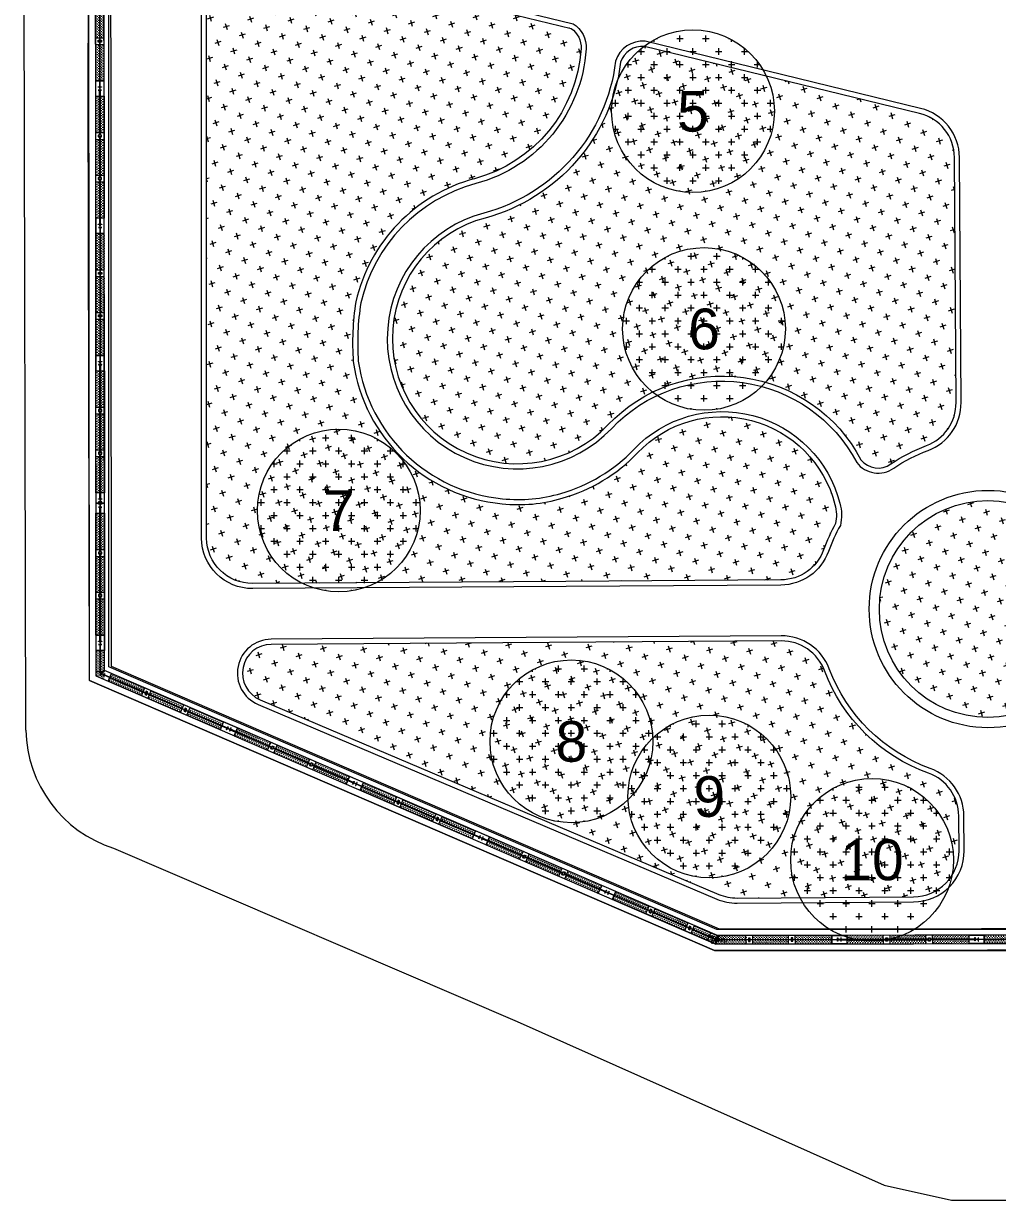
# Model space of a CAD drawing. Header units: millimetres. Extents: x 930469 to 1523124, y -120375 to 411163.
# Drawn here: x 1300095 to 1328813, y 74475 to 109217 of the extents above; entities that cross this region are included whole.
import ezdxf
from ezdxf.enums import TextEntityAlignment as Align

# ---------------------------------------------------------------- set-up
doc = ezdxf.new("R2010")
doc.units = ezdxf.units.MM
doc.set_wipeout_variables(frame=1)
for name, color, linetype, lineweight in [('$0$KT-Hatch', 8, 'Continuous', 0), ('A-DIM', 8, 'Continuous', 0), ('A-NET THAY', 8, 'Continuous', 0), ('A-TEXT', 8, 'Continuous', 0), ('A1-LÁT SÀN', 8, 'Continuous', 0), ('DANCU', 8, 'Continuous', 0), ('GIAOTHONG', 8, 'Continuous', 0), ('Xref Landscape 2020 05 04$0$$0$KT-Tuong', 8, 'Continuous', 0), ('Xref Landscape 2020 05 04$0$A1-DIM', 8, 'Continuous', 0), ('Xref Landscape 2020 05 04$0$CDC-E-Lighting', 8, 'Continuous', 0), ('Xref Landscape 2020 05 04$0$MANH', 8, 'Continuous', 0), ('Xref Landscape 2020 05 04$0$tree', 8, 'Continuous', 0), ('Xref Landscape 2020 05 04$0$Xref Landscape$0$THAY', 8, 'Continuous', 0), ('Xref Landscape 48lythuongkiet 2020 06 01$0$MANH', 8, 'Continuous', 0)]:
    doc.layers.add(name, color=color, linetype=linetype, lineweight=lineweight)
doc.styles.add('AA - Arial - Regular', font='arial_1.ttf', dxfattribs={"height": 250})
pattern_1 = [(197, (0, 0), (-248.974894215112, -468.2536727571646), [187.5, -562.5]), (287, (-117.0634181892965, 62.24372355377636), (468.2536727571645, -248.974894215112), [187.5, -562.5])]

# ---------------------------------------------------------------- blocks, each defined once
blk = doc.blocks.new('A$Cd8518536')
at = {"layer": '$0$KT-Hatch', "ltscale": 3}
h = blk.add_hatch(dxfattribs=at)
h.set_pattern_fill('CROSS', color=256, scale=0.2)
h.set_pattern_definition([(0, (-1157.125744746531, 796.917751811167), (1.27, 1.27), [0.635, -1.905]), (90, (-1156.808244746531, 796.600251811167), (-1.27, 1.27), [0.635, -1.905])])
edge = h.paths.add_edge_path()
edge.add_arc((43.04644440761058, 81.85363136947001), 8, 0, 360)
h = blk.add_hatch(dxfattribs=at)
h.set_pattern_fill('CROSS', color=256, scale=0.2)
h.set_pattern_definition([(0, (-1156.041191472191, 775.5113669257504), (1.27, 1.27), [0.635, -1.905]), (90, (-1155.723691472191, 775.1938669257504), (-1.27, 1.27), [0.635, -1.905])])
edge = h.paths.add_edge_path()
edge.add_arc((44.13099768195116, 60.44724648405338), 8, 0, 360)
h = blk.add_hatch(dxfattribs=at)
h.set_pattern_fill('CROSS', color=256, scale=0.2)
h.set_pattern_definition([(0, (-1191.944288162565, 757.6520120892225), (1.27, 1.27), [0.635, -1.905]), (90, (-1191.626788162564, 757.3345120892225), (-1.27, 1.27), [0.635, -1.905])])
edge = h.paths.add_edge_path()
edge.add_arc((8.227900991577371, 42.58789164752545), 8, 0, 360)
h = blk.add_hatch(dxfattribs=at)
h.set_pattern_fill('CROSS', color=256, scale=0.2)
h.set_pattern_definition([(0, (-1169.076610179119, 734.9645615419455), (1.27, 1.27), [0.635, -1.905]), (90, (-1168.759110179119, 734.6470615419455), (-1.27, 1.27), [0.635, -1.905])])
edge = h.paths.add_edge_path()
edge.add_arc((31.09557897502327, 19.90044110024849), 8, 0, 360)
h = blk.add_hatch(dxfattribs=at)
h.set_pattern_fill('CROSS', color=256, scale=0.2)
h.set_pattern_definition([(0, (-1155.51970396894, 729.5452295897927), (1.27, 1.27), [0.635, -1.905]), (90, (-1155.20220396894, 729.2277295897927), (-1.27, 1.27), [0.635, -1.905])])
edge = h.paths.add_edge_path()
edge.add_arc((44.65248518520184, 14.4811091480957), 8, 0, 360)
h = blk.add_hatch(dxfattribs=at)
h.set_pattern_fill('CROSS', color=256, scale=0.2)
h.set_pattern_definition([(0, (-1139.522548031952, 723.3129827792806), (1.27, 1.27), [0.635, -1.905]), (90, (-1139.205048031952, 722.9954827792806), (-1.27, 1.27), [0.635, -1.905])])
edge = h.paths.add_edge_path()
edge.add_arc((60.64964112218968, 8.248862337583546), 8, 0, 360)
at = {"layer": 'A-NET THAY', "ltscale": 0.05}
for centre in [(43.04644440761058, 81.85363136947001), (44.13099768195116, 60.44724648405338), (8.227900991577371, 42.58789164752545), (31.09557897502327, 19.90044110024849), (44.65248518520184, 14.4811091480957), (60.64964112218968, 8.248862337583546)]:
    blk.add_circle(centre, 8, dxfattribs=at)
at = {"layer": 'A-TEXT', "style": 'AA - Arial - Regular'}
for s, p in [('5', (43.04644440761058, 81.85363136947001)), ('6', (44.13099768195116, 60.44724648405338)), ('7', (8.227900991577371, 42.58789164752545)), ('8', (31.09557897502327, 19.90044110024849)), ('9', (44.65248518520184, 14.4811091480957)), ('10', (60.64964112218968, 8.248862337583546))]:
    blk.add_text(s, height=4, dxfattribs=at).set_placement(p, align=Align.MIDDLE_CENTER)
blk = doc.blocks.new('ukukd')
at = {"layer": 'Xref Landscape 2020 05 04$0$tree', "ltscale": 3}
h = blk.add_hatch(dxfattribs=at)
h.set_pattern_fill('CROSS', color=256, scale=1500, angle=197)
h.set_pattern_definition(pattern_1)
edge = h.paths.add_edge_path()
edge.add_arc((1095114.736596246, 472873.7690236915), 5443.288513631636, 284.9748297943351, 352.98038877429974, ccw=False)
edge.add_arc((1097473.973531245, 464053.4796213424), 3687.073147149008, 104.9748297943591, 316.4403893035772)
edge.add_arc((1103506.726626903, 458316.6702120856), 4637.894847462665, 27.877445682226096, 136.4403893039985, ccw=False)
edge.add_arc((1108110.180428568, 460881.4390249373), 640.9019469760774, 218.1811237565598, 305.9257134384854)
edge.add_arc((1111349.256731998, 456081.6183176308), 5149.99999999564, 110.63323667793529, 123.77475017114239, ccw=False)
edge.add_arc((1109069.630662223, 462156.6919807247), 1338.715092160287, 290.3181381418913, 360.7053461764795)
edge.add_line((1110408.244313728, 462173.1719680692), (1110359.623830321, 469398.3375729713))
edge.add_arc((1109019.860102748, 469396.9251271954), 1339.764472109113, 0.06040404744590194, 76.7425595983836)
edge.add_line((1109327.103990554, 470700.9841880248), (1101217.536663191, 472678.3282463836))
edge.add_arc((1101164.237248142, 472000.9059998208), 679.5158039242555, 85.50125011937799, 162.2071703019637)
edge = h.paths.add_edge_path()
edge.add_line((1089974.602457622, 475419.6766133786), (1099056.740661835, 473205.1920064501))
edge.add_arc((1098692.927553665, 472656.2939729378), 658.5203329207046, -4.026914869773179, 56.463329488211514, ccw=False)
edge.add_arc((1095114.736596153, 472873.7690237657), 4243.288513727094, 284.97482979435915, 356.4367802299069, ccw=False)
edge.add_arc((1097473.973531333, 464053.4796212721), 4887.073147240095, 104.9748297959461, 167.1256490661581)
edge.add_arc((1100351.225273557, 463929.3246870756), 7737.15495437307, 170.9797241491885, 184.0786550043149)
edge.add_arc((1097473.973531247, 464053.4796213414), 4887.073147138769, 187.9327300866522, 264.7195851348154)
edge.add_arc((1097513.222722814, 463624.2485304576), 4463.967500410284, 263.7108830635627, 286.738390476787)
edge.add_arc((1097473.973531275, 464053.4796213144), 4887.073147107906, 285.7296884054709, 316.4403893036039)
edge.add_arc((1103506.72662702, 458316.6702122056), 3437.894847465303, 14.230538433424385, 136.4403893069035, ccw=False)
edge.add_arc((1105665.010852486, 458843.2097430337), 1216.569954668421, -11.530684823869422, 15.180785340018588, ccw=False)
edge.add_arc((1111349.256731999, 456081.618317628), 5149.999999998594, 150.7243850384452, 160.1333093229436)
edge.add_arc((1105236.098705156, 458290.5318377173), 1350.000000031156, 270.38555606991974, 340.13330934067636, ccw=False)
edge.add_line((1105245.183087472, 456940.562403218), (1098906.558270563, 456897.7387257509))
edge.add_line((1098906.558270563, 456897.7387257509), (1089666.60464276, 456835.3137036226))
edge.add_arc((1089657.522273637, 458185.2811511632), 1349.997999571981, 180.406333604903, 270.38547119666964, ccw=False)
edge.add_line((1088307.558222638, 458175.7072355924), (1088307.592184341, 474097.8572033184))
edge.add_arc((1089657.558221551, 474107.4331327621), 1350.000000017277, 76.41736155596391, 180.4064184763535, ccw=False)
h = blk.add_hatch(dxfattribs=at)
h.set_pattern_fill('CROSS', color=256, scale=1500, angle=197)
h.set_pattern_definition(pattern_1)
edge = h.paths.add_edge_path()
edge.add_arc((1111349.256732001, 456081.6183176273), 3199.999999999963, 0, 360)
h = blk.add_hatch(dxfattribs=at)
h.set_pattern_fill('CROSS', color=256, scale=1500, angle=197)
h.set_pattern_definition(pattern_1)
edge = h.paths.add_edge_path()
edge.add_line((1105257.295597174, 455140.6031572606), (1090211.66976895, 455039.3562598283))
edge.add_arc((1090217.389565187, 454189.3755047971), 849.999999995435, 90.38555606748469, 247.0056145083623)
edge.add_line((1089885.344779093, 453406.9138379914), (1103413.931848356, 447665.933812517))
edge.add_arc((1103941.297096817, 448908.6670480384), 1349.999999982829, 247.0056145100443, 270.3855560691628)
edge.add_line((1103950.381479114, 447558.6976135875), (1109156.323541915, 447593.7300866857))
edge.add_arc((1109147.239159622, 448943.6995211543), 1350.000000000357, 270.3855560689898, 360.3855560689873)
edge.add_line((1110497.20859409, 448952.7839034475), (1110490.312646409, 449977.5446730986))
edge.add_arc((1109140.343211941, 449968.4602908053), 1349.999999999891, 0.3855560689899269, 70.13330932095913)
edge.add_arc((1111349.256732548, 456081.6183181829), 5150.000000708763, 200.6378028188048, 250.1333093247126, ccw=False)
edge.add_arc((1105266.379979257, 453790.6337224527), 1350.000000338312, 20.63780280600915, 90.38555605995019)
at = {"layer": 'Xref Landscape 48lythuongkiet 2020 06 01$0$MANH'}
for points in [[(1090009.986727014, 475565.4434717477), (1099116.410272654, 473345.0374051856, -0.2791874139276961), (1099499.495982376, 472600.146857665, -0.32228962990813), (1096249.939002453, 468629.679078727, 0.2777472678124036), (1092857.10936663, 465113.8697791783, 0.05688253674097697), (1092782.927606493, 463394.7307062168, 0.3479529645818688), (1097039.335480178, 459336.3881694078, 0.1009704295764903), (1098756.918472905, 459493.4451611599, 0.1348795679108431), (1100906.730595443, 460789.1204285391, -0.5901643176475089), (1106984.224640994, 459199.8446000169, -0.1213468896760193), (1106998.941074254, 458546.3198569557, 0.04220673210460123), (1106646.827480713, 457780.7825641445, -0.3140891564935623), (1105246.192463282, 456790.5657993882), (1098907.571645739, 456747.7421488877), (1089667.618017936, 456685.3171267591, -0.414213562373095), (1088157.558221534, 458175.1894069531), (1088157.592183236, 474097.33937468, -0.4875941573619263)], [(1089974.602457622, 475419.6766133786), (1099056.740661835, 473205.1920064501, -0.2702431853999467), (1099349.822113068, 472610.0493332809, -0.3223261341442475), (1096211.179799543, 468774.584993685, 0.2780333584193438), (1092709.756336049, 465142.3866249392, 0.05721718494172252), (1092633.665829282, 463379.0129462731, 0.348172534172763), (1097024.215122301, 459187.1461638945, 0.1008159473531598), (1098798.855339419, 459349.4205082044, 0.1348085618727207), (1101015.429267309, 460685.7540958459, -0.5902790353026648), (1106839.127829382, 459161.7874873385, -0.1170814041776486), (1106857.02773972, 458600.026283171, 0.04107725737780468), (1106505.754603175, 457831.7574915401, -0.3140891564935621), (1105245.183087472, 456940.562403218), (1098906.558270563, 456897.7387257509), (1089666.60464276, 456835.3137036226, -0.4141069187846875), (1088307.558222638, 458175.7072355924), (1088307.592184341, 474097.8572033184, -0.4876734832629707)], [(1100369.961691627, 472240.1188951308, -0.3064460559819221), (1096482.494219977, 467760.2435889966, 1.32062608464359), (1100254.538564242, 461409.3184246972, -0.5135169078659486), (1107479.721827374, 460403.8954751822, 0.4069081806248437), (1108571.810822902, 460239.237133973, -0.05725081097144959), (1109586.960889963, 460760.7542811506, 0.3169990219532544), (1110558.238175463, 462174.5888282415), (1110509.623222279, 469398.9326237126, 0.3474656234041573), (1109362.085689461, 470846.8492045724), (1101241.927223805, 472826.7756848449, 0.3571327470837958)], [(1100517.224287662, 472208.5498216736, -0.3057572044848625), (1096521.253422887, 467615.3376740388, 1.32062608464359), (1100145.839892376, 461512.6847573905, -0.5126233343186218), (1107606.392668062, 460485.2658330099, 0.4027304532996386), (1108486.220565359, 460362.4504690322, -0.05740359701442449), (1109534.476106636, 460901.2730025402, 0.3171572546124817), (1110408.244313728, 462173.1719680692), (1110359.623830321, 469398.3375729713, 0.3476603981088963), (1109327.103990554, 470700.9841880248), (1101217.536663191, 472678.3282463836, 0.3477766281780232)], [(1105256.286221385, 455290.5997610906), (1090210.66039314, 455189.352863658, 0.8142735376360493), (1089826.748640372, 453268.8323673778), (1103355.33570963, 447527.8523419049, 0.102369603321199), (1103951.390854924, 447408.7010097578), (1109157.332917725, 447443.733482856, 0.414213562373095), (1110647.20519792, 448953.7932792581), (1110640.309250239, 449978.554048909, 0.314089156403509), (1109650.092485945, 451379.1890661738, -0.2193863281933496), (1106670.12076865, 454319.3224751307, 0.314089156412974)], [(1105257.295597174, 455140.6031572606), (1090211.66976895, 455039.3562598283, 0.8142735376360491), (1089885.344779093, 453406.9138379914), (1103413.931848356, 447665.933812517, 0.1023696033211987), (1103950.381479114, 447558.6976135875), (1109156.323541915, 447593.7300866857, 0.414213562373095), (1110497.20859409, 448952.7839034475), (1110490.312646409, 449977.5446730986, 0.314089156403509), (1109599.117558545, 451238.1161886368, -0.2193863281933496), (1106529.746689753, 454266.4535998465, 0.3140891564129737)]]:
    blk.add_lwpolyline(points, format="xyb", close=True, dxfattribs=at)
for radius in [3499.999999999962, 3199.999999999963]:
    blk.add_circle((1111349.256732001, 456081.6183176273), radius, dxfattribs=at)
at = {"layer": 'A-DIM', "ltscale": 3, "xscale": 299.9999983522735, "yscale": 299.9999983522735, "zscale": 299.9999983522735}
blk.add_blockref('A$Cd8518536', (1089737.763870805, 446208.6096436164), dxfattribs=at)
blk = doc.blocks.new('Xref Landscape 2020 05 04$0$123333')
at = {"layer": 'Xref Landscape 2020 05 04$0$tree'}
h = blk.add_hatch(dxfattribs=at)
h.set_pattern_fill('CROSS', color=256, scale=150)
h.set_pattern_definition([(9.213864076586628e-15, (-1079850.712150478, 449499.7543768531), (37.5, 37.5), [18.75, -56.25]), (90, (-1079841.337150478, 449490.3793768531), (-37.49999999999999, 37.5), [18.75, -56.25])])
h.paths.add_polyline_path([(349.9999999996517, 133.6867107070866), (1425.200356976013, 133.6867107070866), (1425.200356976013, 250.0000008120551), (349.9999999996517, 250.0000008120551)])
h = blk.add_hatch(dxfattribs=at)
h.set_pattern_fill('CROSS', color=256, scale=150)
h.set_pattern_definition([(9.213864076586628e-15, (-1079850.712150478, 449367.127576882), (37.5, 37.5), [18.75, -56.25]), (90, (-1079841.337150478, 449357.752576882), (-37.49999999999999, 37.5), [18.75, -56.25])])
h.paths.add_polyline_path([(349.9999999996508, 1.059910735988524), (1425.200356976013, 1.059910735988524), (1425.200356976013, 117.373200840957), (349.9999999996508, 117.373200840957)])
h = blk.add_hatch(dxfattribs=at)
h.set_pattern_fill('CROSS', color=256, scale=150)
h.set_pattern_definition([(9.213864076586628e-15, (-1078592.378817145, 449499.7543768531), (37.5, 37.5), [18.75, -56.25]), (90, (-1078583.003817145, 449490.3793768531), (-37.49999999999999, 37.5), [18.75, -56.25])])
h.paths.add_polyline_path([(1625.200356976013, 133.6867107070866), (2675.228979431209, 133.6867107070866), (2675.228979431209, 250.0000008120551), (1625.200356976013, 250.0000008120551)])
h = blk.add_hatch(dxfattribs=at)
h.set_pattern_fill('CROSS', color=256, scale=150)
h.set_pattern_definition([(9.213864076586628e-15, (-1078592.378817145, 449367.127576882), (37.5, 37.5), [18.75, -56.25]), (90, (-1078583.003817145, 449357.752576882), (-37.49999999999999, 37.5), [18.75, -56.25])])
h.paths.add_polyline_path([(1625.200356976013, 1.059910735988524), (2675.228979431209, 1.059910735988524), (2675.228979431209, 117.373200840957), (1625.200356976013, 117.373200840957)])
h = blk.add_hatch(dxfattribs=at)
h.set_pattern_fill('CROSS', color=256, scale=150)
h.set_pattern_definition([(9.213864076586628e-15, (-1077459.045483811, 449499.7543768531), (37.5, 37.5), [18.75, -56.25]), (90, (-1077449.670483811, 449490.3793768531), (-37.49999999999999, 37.5), [18.75, -56.25])])
h.paths.add_polyline_path([(2875.228979431209, 133.6867107070866), (3949.999999999651, 133.6867107070866), (3949.999999999651, 250.0000008120551), (2875.228979431209, 250.0000008120551)])
h = blk.add_hatch(dxfattribs=at)
h.set_pattern_fill('CROSS', color=256, scale=150)
h.set_pattern_definition([(9.213864076586628e-15, (-1077459.045483811, 449367.127576882), (37.5, 37.5), [18.75, -56.25]), (90, (-1077449.670483811, 449357.752576882), (-37.49999999999999, 37.5), [18.75, -56.25])])
h.paths.add_polyline_path([(2875.228979431209, 1.059910735988524), (3949.999999999651, 1.059910735988524), (3949.999999999651, 117.373200840957), (2875.228979431209, 117.373200840957)])
at = {"layer": 'Xref Landscape 2020 05 04$0$$0$KT-Tuong', "ltscale": 3}
for points in [[(125.0000000000009, 129.200000337034), (160.8000000000466, 129.200000337034, 0.4142135623730951), (167.8000000000475, 136.200000337034), (167.8000000000475, 175.0000003370224), (175, 175.0000003370224), (175, 75.00000033702236), (167.8000000000475, 75.00000033702236), (167.8000000000475, 113.8000003370689, 0.4142135623730951), (160.8000000000466, 120.8000003370689), (125.0000000000009, 120.8000003370689)], [(4175, 129.200000337034), (4139.199999999953, 129.200000337034, -0.4142135623730951), (4132.199999999953, 136.200000337034), (4132.199999999953, 175.0000003370806), (4125, 175.0000003370806), (4125, 75.00000033708056), (4132.199999999953, 75.00000033708056), (4132.199999999953, 113.8000003370689, -0.4142135623730951), (4139.199999999953, 120.8000003370689), (4175, 120.8000003370689)]]:
    blk.add_lwpolyline(points, format="xyb", dxfattribs=at)
for points in [[(1495, 75.00000033702236), (1550, 75.00000033702236), (1550, 175.0000003370224), (1495, 175.0000003370224)], [(1502.199999999953, 82.200000337034), (1542.800000000047, 82.200000337034), (1542.800000000047, 167.8000003370689), (1502.199999999953, 167.8000003370689)], [(2749.999999999302, 75.00000008626375), (2804.999999999302, 75.00000008626375), (2804.999999999302, 175.0000000862638), (2749.999999999302, 175.0000000862638)], [(2757.199999999255, 82.2000000862754), (2797.799999999233, 82.2000000862754), (2797.799999999233, 167.8000000863103), (2757.199999999255, 167.8000000863103)]]:
    blk.add_lwpolyline(points, close=True, dxfattribs=at)
at = {"layer": 'Xref Landscape 2020 05 04$0$A1-DIM'}
for points in [[(174.9998689262429, 133.6867107070866), (1495, 133.6867109578452), (1495.000262147514, 117.3732010917156), (175.0001310737571, 117.373200840957)], [(1550, 133.6867109578452), (2749.999868925544, 133.6867107070866), (2750.000131073059, 117.373200840957), (1550.000262147514, 117.3732010917156)], [(2804.999868925545, 133.1567550193286), (4124.999868926243, 133.6867107070866), (4125.000131073757, 117.373200840957), (2805.000131073059, 116.8432451531989)]]:
    blk.add_lwpolyline(points, close=True, dxfattribs=at)
at = {"layer": 'Xref Landscape 2020 05 04$0$MANH'}
for p, q in [((1422.500001275563, 250.0000010628137), (1422.500001275563, -2.565793693065643e-07)), ((1622.500001275563, 250.0000010628137), (1622.500001275563, -2.565793693065643e-07)), ((2677.500000201981, 250.0000008120551), (2677.500000201981, -5.073379725217819e-07)), ((2877.500000201981, 250.0000008120551), (2877.500000201981, -5.073379725217819e-07))]:
    blk.add_line(p, q, dxfattribs=at)
blk.add_lwpolyline([(349.9999999996517, 250.0000008120551), (3949.999999999651, 250.0000008120551), (3949.999999999651, -5.073379725217819e-07), (349.9999999996508, -5.073379725217819e-07)], close=True, dxfattribs=at)
blk = doc.blocks.new('Xref Landscape 2020 05 04$0$hangrao')
at = {"layer": 'Xref Landscape 2020 05 04$0$tree'}
h = blk.add_hatch(dxfattribs=at)
h.set_pattern_fill('CROSS', color=256, scale=150)
h.set_pattern_definition([(9.213864076586628e-15, (-2482664.552676343, -98350.50351410144), (37.5, 37.5), [18.75, -56.25]), (90, (-2482655.177676343, -98359.87851410144), (-37.49999999999999, 37.5), [18.75, -56.25])])
h.paths.add_polyline_path([(-47443.86904464755, -107474.8483620677), (-47327.55575454235, -107525.1651827526), (-47327.55575454235, -106728.7338037984), (-47443.86904464732, -106728.7338037984)])
h = blk.add_hatch(dxfattribs=at)
h.set_pattern_fill('CROSS', color=256, scale=150)
h.set_pattern_definition([(9.213864076586628e-15, (-2482664.552676343, -98350.50351410155), (37.5, 37.5), [18.75, -56.25]), (90, (-2482655.177676343, -98359.87851410155), (-37.49999999999999, 37.5), [18.75, -56.25])])
h.paths.add_polyline_path([(-47326.11797741475, -106728.730760547), (-47326.00170509797, -107345.8684474279), (-47442.31499452284, -107345.8810255633), (-47442.43126683962, -106728.7433386824)])
h = blk.add_hatch(dxfattribs=at)
h.set_pattern_fill('CROSS', color=256, scale=150)
h.set_pattern_definition([(9.213864076586628e-15, (-2482664.552676343, -98483.13031407254), (37.5, 37.5), [18.75, -56.25]), (90, (-2482655.177676343, -98492.50531407254), (-37.49999999999999, 37.5), [18.75, -56.25])])
h.paths.add_polyline_path([(-47311.24224467622, -107532.222363836), (-47194.92895457125, -107582.5391845209), (-47194.92895457125, -106728.7338037984), (-47311.24224467622, -106728.7338037984)])
h = blk.add_hatch(dxfattribs=at)
h.set_pattern_fill('CROSS', color=256, scale=150)
h.set_pattern_definition([(9.213864076586628e-15, (-2482664.552676343, -98483.13031407265), (37.5, 37.5), [18.75, -56.25]), (90, (-2482655.177676343, -98492.50531407265), (-37.49999999999999, 37.5), [18.75, -56.25])])
h.paths.add_polyline_path([(-47193.49117821921, -106728.7164182663), (-47193.37490590243, -107345.8541051472), (-47309.6881953273, -107345.8666832827), (-47309.80446764408, -106728.7289964018)])
h = blk.add_hatch(dxfattribs=at)
h.set_pattern_fill('CROSS', color=256, scale=150, angle=156.6200409836304)
h.set_pattern_definition([(156.6200409836304, (782181.8953705309, -955437.6233049517), (-49.30201265486482, -19.53999867399045), [18.75, -56.25]), (246.6200409836304, (782177.0103708627, -955425.297801788), (19.53999867399044, -49.30201265486482), [18.75, -56.25])])
h.paths.add_polyline_path([(-31129.37360465317, -114261.7872827013), (-32115.89892163849, -113835.2892808294), (-32162.05515852198, -113942.0524919641), (-31175.52984153666, -114368.5504938361)])
h = blk.add_hatch(dxfattribs=at)
h.set_pattern_fill('CROSS', color=256, scale=150, angle=156.6200409836304)
h.set_pattern_definition([(156.6200409836304, (782129.2654948644, -955559.3605805), (-49.30201265486482, -19.53999867399045), [18.75, -56.25]), (246.6200409836304, (782124.3804951962, -955547.0350773362), (19.53999867399044, -49.30201265486482), [18.75, -56.25])])
h.paths.add_polyline_path([(-31182.00348031963, -114383.5245582496), (-32168.52879730472, -113957.0265563776), (-32214.68503418844, -114063.7897675124), (-31228.15971720312, -114490.2877693843)])
h = blk.add_hatch(dxfattribs=at)
h.set_pattern_fill('CROSS', color=256, scale=150, angle=156.6200409836304)
h.set_pattern_definition([(156.6200409836304, (783169.544777167, -956009.0976806553), (-49.30201265486482, -19.53999867399045), [18.75, -56.25]), (246.6200409836304, (783164.6597774988, -955996.7721774916), (19.53999867399044, -49.30201265486482), [18.75, -56.25])])
h.paths.add_polyline_path([(-30034.61035247357, -114879.5694827563), (-30998.42478344264, -114462.8899288652), (-31044.58102032612, -114569.65314), (-30080.76658935705, -114986.332693891)])
h = blk.add_hatch(dxfattribs=at)
h.set_pattern_fill('CROSS', color=256, scale=150, angle=156.6200409836304)
h.set_pattern_definition([(156.6200409836304, (783222.1746528335, -955887.360405107), (-49.30201265486482, -19.53999867399045), [18.75, -56.25]), (246.6200409836304, (783217.2896531653, -955875.0349019433), (19.53999867399044, -49.30201265486482), [18.75, -56.25])])
h.paths.add_polyline_path([(-29981.9804768071, -114757.8322072081), (-30945.79490777617, -114341.152653317), (-30991.95114465966, -114447.9158644517), (-30028.13671369059, -114864.5954183428)])
h = blk.add_hatch(dxfattribs=at)
h.set_pattern_fill('CROSS', color=256, scale=150, angle=156.6200409836304)
h.set_pattern_definition([(156.6200409836304, (784324.5607450181, -956508.4381374456), (-49.30201265486482, -19.53999867399045), [18.75, -56.25]), (246.6200409836304, (784319.6757453498, -956496.1126342819), (19.53999867399044, -49.30201265486482), [18.75, -56.25])])
h.paths.add_polyline_path([(-29119.40205552732, -115275.883454925), (-29851.03165559657, -114958.934853372), (-29897.18789248005, -115065.6980645067), (-29165.55829241103, -115382.6466660597)])
h = blk.add_hatch(dxfattribs=at)
h.set_pattern_fill('CROSS', color=256, scale=150, angle=156.6200409836304)
h.set_pattern_definition([(156.6200409836304, (784377.1906206845, -956386.7008618973), (-49.30201265486482, -19.53999867399045), [18.75, -56.25]), (246.6200409836304, (784372.3056210158, -956374.3753587336), (19.53999867399044, -49.30201265486482), [18.75, -56.25])])
h.paths.add_polyline_path([(-28811.48237785348, -115263.8659519114), (-29798.40177993011, -114837.1975778237), (-29844.55801681359, -114943.9607889584), (-28857.63861473696, -115370.6291630461)])
h = blk.add_hatch(dxfattribs=at)
h.set_pattern_fill('CROSS', color=256, scale=150, angle=-179.8633017346472)
h.set_pattern_definition([(180.1366982653528, (1053131.950190753, -561921.1750161487), (-37.41042455057801, -37.58936199173256), [18.75, -56.24999999999999]), (270.1366982653528, (1053122.552850255, -561911.8224100111), (37.58936199173255, -37.41042455057801), [18.75, -56.24999999999999])])
h.paths.add_polyline_path([(-28271.36172091449, -115133.8829674228), (-29346.12968257442, -115136.4471911062), (-29345.85217854101, -115252.7601501716), (-28271.08421688108, -115250.1959264883)])
h = blk.add_hatch(dxfattribs=at)
h.set_pattern_fill('CROSS', color=256, scale=150, angle=-179.8633017346472)
h.set_pattern_definition([(180.1366982653528, (1053132.266616089, -562053.8014386503), (-37.41042455057801, -37.58936199173256), [18.75, -56.24999999999999]), (270.1366982653528, (1053122.86927559, -562044.4488325127), (37.58936199173255, -37.41042455057801), [18.75, -56.24999999999999])])
h.paths.add_polyline_path([(-28271.04529557819, -115266.5093899245), (-29345.81325723813, -115269.0736136078), (-29345.53575320472, -115385.3865726732), (-28270.76779154479, -115382.8223489899)])
h = blk.add_hatch(dxfattribs=at)
h.set_pattern_fill('CROSS', color=256, scale=150, angle=-179.8633017346472)
h.set_pattern_definition([(180.1366982653528, (1054265.280298503, -561918.4710725935), (-37.41042455057801, -37.58936199173256), [18.75, -56.24999999999999]), (270.1366982653528, (1054255.882958005, -561909.1184664558), (37.58936199173255, -37.41042455057801), [18.75, -56.24999999999999])])
h.paths.add_polyline_path([(-27021.3366561688, -115130.9006084485), (-28071.36229013489, -115133.4058009131), (-28071.08478610148, -115249.7187599785), (-27021.05915213539, -115247.213567514)])
h = blk.add_hatch(dxfattribs=at)
h.set_pattern_fill('CROSS', color=256, scale=150, angle=-179.8633017346472)
h.set_pattern_definition([(180.1366982653528, (1054265.596723839, -562051.0974950951), (-37.41042455057801, -37.58936199173256), [18.75, -56.24999999999999]), (270.1366982653528, (1054256.199383341, -562041.7448889575), (37.58936199173255, -37.41042455057801), [18.75, -56.24999999999999])])
h.paths.add_polyline_path([(-27021.02023083274, -115263.5270309502), (-28071.04586479883, -115266.0322234147), (-28070.76836076542, -115382.3451824802), (-27020.74272679933, -115379.8399900156)])
h = blk.add_hatch(dxfattribs=at)
h.set_pattern_fill('CROSS', color=256, scale=150, angle=-179.8633017346472)
h.set_pattern_definition([(180.1366982653528, (1055523.610050491, -561915.4688999697), (-37.41042455057801, -37.58936199173256), [18.75, -56.24999999999999]), (270.1366982653528, (1055514.212709993, -561906.116293832), (37.58936199173255, -37.41042455057801), [18.75, -56.24999999999999])])
h.paths.add_polyline_path([(-25746.13992854347, -115127.8581939308), (-26821.33722538943, -115130.4234419388), (-26821.05972135602, -115246.7364010043), (-25745.86242451007, -115244.1711529962)])
h = blk.add_hatch(dxfattribs=at)
h.set_pattern_fill('CROSS', color=256, scale=150, angle=-179.8633017346472)
h.set_pattern_definition([(180.1366982653528, (1055523.926475827, -562048.0953224713), (-37.41042455057801, -37.58936199173256), [18.75, -56.24999999999999]), (270.1366982653528, (1055514.529135329, -562038.7427163336), (37.58936199173255, -37.41042455057801), [18.75, -56.24999999999999])])
h.paths.add_polyline_path([(-25745.82350320718, -115260.4846164324), (-26821.02080005314, -115263.0498644405), (-26820.74329601973, -115379.3628235059), (-25745.54599917401, -115376.7975754978)])
at = {"layer": 'Xref Landscape 2020 05 04$0$$0$KT-Tuong', "ltscale": 3}
for points in [[(-47322.0935661681, -102453.7303003501), (-47322.09743758524, -102417.9303005593, 0.4142135623730951), (-47329.09819452488, -102410.9310575811), (-47367.89819429815, -102410.9352534186), (-47367.89897290687, -102403.7352534607), (-47267.89897349197, -102403.7244394467), (-47267.89819488279, -102410.9244394046), (-47306.69819465606, -102410.928635242, 0.4142135623730951), (-47313.69743763423, -102417.9293921821), (-47313.69356621732, -102453.7293919728)], [(-47320.81443609856, -102303.7292665538), (-47320.81056468165, -102339.5292663445, -0.4142135623730951), (-47327.80980765983, -102346.5300232845), (-47366.60980743286, -102346.5342191219), (-47366.60902882414, -102353.7342190798), (-47266.60902940854, -102353.7234050659), (-47266.60980801773, -102346.523405108), (-47305.409807791, -102346.5276009454, -0.4142135623730951), (-47312.41056473088, -102339.5283579673), (-47312.41443614778, -102303.7283581765)], [(-47321.65559860249, -106503.7302766694), (-47321.65172718535, -106539.5302764602, -0.4142135623730951), (-47328.65097016352, -106546.5310334002), (-47367.45096993656, -106546.5352292376), (-47367.4501913276, -106553.7352291955), (-47267.45019191224, -106553.7244151815), (-47267.45097052143, -106546.5244152237), (-47306.25097029447, -106546.5286110611, -0.4142135623730951), (-47313.25172723457, -106539.529368083), (-47313.25559865148, -106503.7293682923)], [(-47243.35222422751, -107435.4976373992), (-47276.21281096828, -107421.2912360583, 0.4142135623730951), (-47285.41585333063, -107424.9387024773), (-47300.81273523066, -107460.5529696711), (-47307.42156831827, -107457.6958163289), (-47267.73888300848, -107365.9064678912), (-47261.13004992111, -107368.7636212335), (-47276.52693182114, -107404.3778884273, 0.4142135623730951), (-47272.8794654021, -107413.5809307896), (-47240.01887866156, -107427.7873321305)], [(-32373.27438413491, -113863.6221922199), (-32340.41379739391, -113877.8285935601, -0.4142135623730951), (-32336.76633097464, -113887.0316359224), (-32352.16321287421, -113922.6459031166), (-32345.5543797866, -113925.5030564587), (-32305.8716944789, -113833.7137080202), (-32312.48052756628, -113830.8565546781), (-32327.87740946584, -113866.4708218722, -0.4142135623730951), (-32337.08045182796, -113870.1182882913), (-32369.94103856897, -113855.9118869511)], [(-29218.53774557239, -115227.6567943636), (-29251.3983323134, -115213.4503930234, 0.4142135623730951), (-29260.60137467575, -115217.0978594426), (-29275.99825657508, -115252.7121266367), (-29282.60708966269, -115249.8549732945), (-29242.92440435477, -115158.0656248561), (-29236.31557126716, -115160.9227781982), (-29251.71245316672, -115196.5370453924, 0.4142135623730951), (-29248.06498674746, -115205.7400877546), (-29215.20440000645, -115219.9464890949)], [(-29218.53774557239, -115227.6567943636), (-29185.67715883185, -115241.8631957048, -0.4142135623730951), (-29182.02969241282, -115251.0662380673), (-29197.42657431331, -115286.6805052608), (-29190.81774122571, -115289.5376586034), (-29151.13505591545, -115197.7483101659), (-29157.74388900306, -115194.8911568234), (-29173.14077090332, -115230.5054240173, -0.4142135623730951), (-29182.34381326567, -115234.1528904359), (-29215.20440000645, -115219.946489095)], [(-29043.96601192327, -115265.1237283308), (-29079.7659100329, -115265.0383155256, 0.4142135623730951), (-29086.78259093803, -115272.021594775), (-29086.87516124081, -115310.8214843463), (-29094.07514074887, -115310.8043063519), (-29093.83655749401, -115210.8045909622), (-29086.63657798595, -115210.8217689565), (-29086.72914828896, -115249.6216585278, 0.4142135623730951), (-29079.74586903933, -115256.6383394329), (-29043.94597092993, -115256.7237522381)], [(-29043.92592993658, -115265.1237283308), (-29008.12603182695, -115265.0383155256, -0.4142135623730951), (-29001.10935092182, -115272.021594775), (-29001.01678061904, -115310.8214843463), (-28993.81680111098, -115310.8043063519), (-28994.05538436584, -115210.8045909622), (-29001.2553638739, -115210.8217689565), (-29001.1627935709, -115249.6216585278, -0.4142135623730951), (-29008.14607282053, -115256.6383394329), (-29043.94597092993, -115256.7237522381)], [(-25520.83484812034, -115255.4611065085), (-25556.63474622997, -115255.5465193138, 0.4142135623730951), (-25563.61802547937, -115262.5632002188), (-25563.52545517636, -115301.36308979), (-25570.72543468443, -115301.3802677844), (-25570.96401793929, -115201.3805523947), (-25563.76403843123, -115201.3633744003), (-25563.67146812845, -115240.1632639716, 0.4142135623730951), (-25556.65478722332, -115247.146543221), (-25520.85488911369, -115247.0611304158)]]:
    blk.add_lwpolyline(points, format="xyb", dxfattribs=at)
for points in [[(-31043.76815334964, -114379.3506307729), (-31094.2522949907, -114357.5251538536), (-31133.93498029863, -114449.3145022921), (-31083.45083865756, -114471.1399792114)], [(-31053.23413977935, -114383.1023105184), (-31090.50061524543, -114366.9911402834), (-31124.46899386891, -114445.5628225468), (-31087.20251840283, -114461.6739927818)], [(-29891.81183054694, -114877.3683316162), (-29942.295972188, -114855.5428546969), (-29981.97865749593, -114947.3322031353), (-29931.49451585487, -114969.1576800546)], [(-29901.27781697665, -114881.1200113616), (-29938.54429244273, -114865.0088411266), (-29972.51267106622, -114943.5805233899), (-29935.24619560014, -114959.6916936249)], [(-28145.95668922528, -115207.5240709569), (-28200.95653268951, -115207.6552917471), (-28200.71794943465, -115307.6550071368), (-28145.71810597042, -115307.5237863467)], [(-28153.13949073898, -115214.7412284593), (-28193.73937518708, -115214.8380932608), (-28193.53514792095, -115300.4378496344), (-28152.93526347284, -115300.340984833)], [(-26890.96026108391, -115204.529851359), (-26945.96010454837, -115204.6610721492), (-26945.72152129351, -115304.6607875389), (-26890.72167782905, -115304.5295667488)], [(-26898.14306259761, -115211.7470088614), (-26938.74294704595, -115211.8438736629), (-26938.53871977981, -115297.4436300365), (-26897.93883533147, -115297.3467652351)]]:
    blk.add_lwpolyline(points, close=True, dxfattribs=at)
at = {"layer": 'Xref Landscape 2020 05 04$0$A1-DIM'}
for points in [[(-47311.24224483571, -107393.2497525518), (-47311.24224467645, -106553.7299532623), (-47327.55575454258, -106553.7296911147), (-47327.55575470394, -107403.9651206223)], [(-47327.55575470394, -107403.9651206223), (-47291.02746591507, -107419.7745649457), (-47284.55358650838, -107404.8006045595), (-47311.24224483571, -107393.2497525518)]]:
    blk.add_lwpolyline(points, dxfattribs=at)
for points in [[(-31117.33033672441, -114410.9069122932), (-32329.16003676062, -113887.5819091024), (-32322.68663860136, -113872.6077406617), (-31110.85693856515, -114395.9327438525)], [(-29965.58443488134, -114909.4110039957), (-31067.056495731, -114433.2188320854), (-31060.58309757174, -114418.2446636446), (-29959.11103672185, -114894.4368355549)], [(-29266.00244608847, -115211.4473832957), (-29915.10029324004, -114931.236480915), (-29908.62689508079, -114916.2623124743), (-29259.52904792922, -115196.473214855)], [(-28200.81764933746, -115265.8118808473), (-28993.91523662861, -115269.4911339911), (-28993.95442007831, -115253.1776711803), (-28200.85683278693, -115249.4984180366)], [(-26945.82008788409, -115263.3476157416), (-28145.81654148758, -115266.2106142366), (-28145.85572493705, -115249.8971514258), (-26945.85927133355, -115247.0341529308)], [(-25570.82387020229, -115260.0670954236), (-26890.82024441962, -115263.2163949515), (-26890.85942786932, -115246.9029321406), (-25570.86305365176, -115243.7536326129)]]:
    blk.add_lwpolyline(points, close=True, dxfattribs=at)
at = {"layer": 'Xref Landscape 2020 05 04$0$MANH'}
for p, q in [((-31230.24427237152, -114489.3865673586), (-31131.03755857842, -114259.9131950513)), ((-31046.66557549452, -114568.7519379742), (-30947.45886170142, -114339.278565667)), ((-30078.28795055347, -114987.404267776), (-29979.08123676036, -114757.9308954687)), ((-29894.7092536767, -115066.7696383917), (-29795.50253988337, -114837.2962660844)), ((-28273.03880585218, -115382.8277672652), (-28273.63526399247, -115132.8284774714)), ((-28073.03937507258, -115382.3506007554), (-28073.63583321287, -115132.3513109617)), ((-27018.04237878369, -115379.8335476699), (-27018.63883692399, -115129.8342578761)), ((-26818.04294800432, -115379.3563811601), (-26818.63940614462, -115129.3570913664))]:
    blk.add_line(p, q, dxfattribs=at)
for points in [[(-47442.43126683962, -106728.7433386824), (-47442.04196233675, -107345.8809960376), (-47192.04196247901, -107345.8539610025), (-47192.43126698211, -106728.7163036473)], [(-29159.78312825947, -115384.4954162787), (-32214.68503418844, -114063.7897675124), (-32115.47832039511, -113834.3163952051), (-29108.04483995587, -115134.5003317815)], [(-25745.54599917401, -115376.7975754978), (-29159.78312825947, -115384.4954162787), (-29109.61095081479, -115134.3816620061), (-25746.1424573143, -115126.798285704)]]:
    blk.add_lwpolyline(points, close=True, dxfattribs=at)
at = {"layer": 'Xref Landscape 2020 05 04$0$Xref Landscape$0$THAY'}
for points in [[(-47047.36562484968, -45378.73380379402), (-46997.05727423262, -107188.657600113), (-29068.75932942866, -114939.4807353877), (-5846.787087219767, -114908.982195004), (-5046.386423225282, -114908.982195004), (-5046.386423225282, -115543.0984196538), (-29201.1302447319, -115579.5023459941), (-47637.07888484001, -107609.2099244595), (-47687.38723545684, -45378.73380379402)], [(-47492.36562484945, -45378.73380379379), (-47442.05727423262, -107475.632129142), (-29159.78312825947, -115384.4954162787), (-5849.211961604888, -115348.0768090423), (-5849.211961604888, -115098.098419625), (-29109.33179877, -115134.5023459737), (-47192.08219447429, -107316.9057984418), (-47242.38723543216, -45378.73380379379)], [(-47452.78821342718, -90378.74346848862), (-47202.31888641184, -90378.71638270043), (-47202.36754947458, -89928.71638533165), (-47452.83687649015, -89928.74347111984)], [(-47442.45831916737, -106278.7433389768), (-47191.98899215227, -106278.7162531887), (-47191.94032908953, -106728.7162505575), (-47442.40965610463, -106728.7433363456)], [(-46986.56991665275, -107408.536742629), (-47083.74911811622, -107633.3203104471)], [(-43367.28568680305, -109242.7941313062), (-43267.89273138973, -109012.8899666561), (-43680.94479936268, -108834.3178827708), (-43780.337754776, -109064.2220474209)], [(-39649.81707504462, -110849.9428862734), (-39550.42411963129, -110620.0387216234), (-39963.47618760448, -110441.4666377382), (-40062.8691430178, -110671.3708023882)], [(-39551.53099660645, -110622.5990200394), (-39648.71019806992, -110847.3825878575)], [(-35932.24676675675, -112456.8564087165), (-35832.85381134343, -112226.9522440664), (-36245.90587931639, -112048.3801601811), (-36345.29883472971, -112278.2843248312)], [(-32214.77815499832, -114064.0051636837), (-32115.385199585, -113834.1009990337), (-32528.43726755818, -113655.5289151485), (-32627.8302229715, -113885.4330797985)], [(-32116.49207656016, -113836.6612974497), (-32213.67127802363, -114061.4448652678)], [(-29314.57087394246, -115045.2142898389), (-29413.77758773556, -115274.6876621461)], [(-21695.5410408366, -115374.0444935758), (-21696.13861871301, -115123.575877957), (-21246.13989945897, -115122.5022533101), (-21245.54232158256, -115372.9708689288)]]:
    blk.add_lwpolyline(points, dxfattribs=at)
for points in [[(-47452.31888495013, -90378.74341773539), (-47202.31888641184, -90378.71638270043), (-47202.36754947458, -89928.71638533165), (-47452.36754801287, -89928.74342036655)], [(-47448.90627014684, -94428.74307237612), (-47198.90627160878, -94428.71603734128), (-47198.95493467152, -93978.71603997244), (-47448.95493320958, -93978.7430750074)], [(-47445.00271745096, -98478.74267392606), (-47195.00271891267, -98478.71563889115), (-47195.05138197565, -98028.71564152237), (-47445.05138051393, -98028.74267655727)], [(-47441.23310643248, -102378.7423352789), (-47191.23310789419, -102378.715300244), (-47191.1478292793, -102078.7152430739), (-47441.14782781759, -102078.7422781089)], [(-47441.31838527555, -102678.7431946542), (-47191.31838673749, -102678.7161596193), (-47191.2331081226, -102378.7161024492), (-47441.23310666066, -102378.7431374841)], [(-47441.90131056146, -106728.7432813731), (-47191.90131202317, -106728.7162463383), (-47191.94997508568, -106278.7162489694), (-47441.94997362397, -106278.7432840044)], [(-25745.53773087123, -115380.2631494653), (-25746.1341890085, -115130.2638609909), (-25296.13546975446, -115129.190236344), (-25295.53901161719, -115379.1895248184)], [(-21695.54216057574, -115373.5751664314), (-21696.13861871301, -115123.575877957), (-21246.13989945897, -115122.5022533101), (-21245.5434413217, -115372.5015417845)]]:
    blk.add_lwpolyline(points, close=True, dxfattribs=at)
for p, xscale, rotation in [((-47203.28564142669, -85978.71646151785), -1, 90.0061959736141), ((-47195.47853603447, -94078.715664619), -1, 90.0061959736141), ((-43589.3502684657, -108874.4511972399), -1, 156.6200409836303), ((-36154.3113484194, -112088.5134746502), -1, 156.6200409836303), ((-25646.13447361719, -115130.0252782434), -0.9999999999999984, 180.1366982653528)]:
    blk.add_blockref('Xref Landscape 2020 05 04$0$123333', p, dxfattribs=dict(at, xscale=xscale, rotation=rotation))
for p, rotation in [((-47198.91708613001, -94328.71603792562), 90.0061959736141), ((-47191.10998073779, -102428.7152410271), 90.0061959736141), ((-47192.44208150334, -106628.7163042321), 90.0061959736141), ((-43359.87689736974, -108973.6579105094), 156.6200409836304), ((-35924.83797732345, -112187.7201879197), 156.6200409836304), ((-17296.1499702672, -115113.5691517484), 180.1366982653528)]:
    blk.add_blockref('Xref Landscape 2020 05 04$0$123333', p, dxfattribs=dict(at, rotation=rotation))

msp = doc.modelspace()

# ---------------------------------------------------------------- linework, layer by layer
at = {"layer": 'A1-LÁT SÀN', "ltscale": 3}
msp.add_lwpolyline([(1396826.831018271, 164753.0109866612), (1396826.831018271, 85253.01106867622, 0.4142135623730481), (1398326.831018271, 83753.01106867599), (1416426.83101827, 83753.01106867599), (1416426.18476597, 82481.70951457365), (1320536.468309852, 82493.86460662176), (1302612.578908961, 90242.78182510022), (1302612.578908961, 153568.2631753733), (1307481.078121093, 153568.2631753733), (1307519.34839834, 117660.6269509172), (1338477.529288041, 110001.2837486996), (1339078.168425303, 109401.9235787347), (1360378.156327724, 109424.6250480145), (1360977.516508285, 110025.2641988793), (1388958.34996701, 117013.7390922573), (1392002.652832123, 119296.5390685902), (1392002.652832124, 159503.0102091214, 0.4427668310177005), (1393333.826253051, 160703.0102419009), (1393333.826253051, 164753.0109866612)], format="xyb", close=True, dxfattribs=at)
at = {"layer": 'DANCU'}
for p, q in [((1302004.240878219, 107304.4167407205), (1302042.498812789, 165333.8787149986)), ((1302034.752133244, 89843.80650514862), (1302004.240878219, 107304.4167407205)), ((1302034.752133244, 89843.80650514862), (1320470.700773353, 81873.51408361396)), ((1320470.700773353, 81873.51408361396), (1323554.320265645, 81871.94655922553)), ((1323554.320265645, 81871.94655922553), (1326264.73975789, 81874.14575921497)), ((1326264.73975789, 81874.14575921497), (1344702.604053849, 81904.01262318096))]:
    msp.add_line(p, q, dxfattribs=at)
at = {"layer": 'GIAOTHONG'}
for p, q in [((1300161.163911933, 88373.46607533595), (1300094.678946608, 117245.3347993394)), ((1302749.271693105, 84895.8814357718), (1314647.118463868, 79782.3806003978)), ((1314647.118463868, 79782.3806003978), (1325471.560293549, 74959.66874430081)), ((1325471.560293549, 74959.66874430081), (1327455.949305648, 74516.11624093851)), ((1327455.949305648, 74516.11624093851), (1343710.572356099, 74475.32282764217))]:
    msp.add_line(p, q, dxfattribs=at)
msp.add_arc((1303890.647668237, 88447.18319450816), 3730.212232726461, 181.1323631316398, 252.1827762868287, dxfattribs=at)

# ---------------------------------------------------------------- next in the draw order: wipeouts: each hides what was drawn before it
msp.add_wipeout([(1342493.1637477418, 102858.4610284237), (1331052.6624465466, 105623.84524263308), (1326545.2287484861, 106713.37669471314), (1307024.22201967, 111431.97096188071), (1306788.2649636094, 111469.43192035815), (1306543.4896264463, 111468.4632533563), (1306266.4880389678, 111418.16541163472), (1306030.518743707, 111329.97193140324), (1305740.1052576965, 111149.52729168214), (1305591.0625849308, 111014.16284294106), (1305415.4313619782, 110793.44469383635), (1305282.6983755445, 110540.01247194852), (1305208.7248807955, 110304.76294149713), (1305171.827475892, 109963.86686481048), (1305278.9727886287, 94041.71689708334), (1306446.9509254259, 89754.76856707476), (1306700.6096922944, 89341.68461844658), (1307009.8916994808, 89135.3598574885), (1320538.4787686989, 83394.37983203284), (1320830.407604038, 83304.2952015721), (1321134.5339139802, 83275.22849989074), (1326340.4759767847, 83310.26097298914), (1330840.3740916785, 83340.54224730059), (1342261.749022016, 83417.40038462974), (1342582.0311307819, 83454.2014333971), (1342863.921206967, 83548.01240917842), (1343060.3518911237, 83654.03362230396), (1343234.1061485317, 83783.88053448226), (1343393.6845258232, 83944.85978288235), (1343561.8494478238, 84187.0300617651), (1343664.5391187822, 84413.62123670743), (1343738.575080578, 84719.70646542968), (1343751.621302207, 84927.46018103426), (1343718.8304542946, 89800.28928290517), (1343688.549179983, 94300.18739779908), (1343640.7012805908, 101410.54444755637), (1343619.7377295562, 101650.55395346087), (1343567.1316972256, 101864.55536875929), (1343483.3383977422, 102069.34288329011), (1343402.3865355768, 102211.76814529474), (1343233.875773, 102427.60393027154), (1343002.425511622, 102628.24948393914), (1342774.5760433904, 102759.95274493584), (1342493.163747773, 102858.46102841616)]).dxf.layer = 'A1-LÁT SÀN'

# ---------------------------------------------------------------- next in the draw order: block references
at = {"layer": 'A-DIM'}
msp.add_blockref('ukukd', (217183.1430596502, -364133.4725093123), dxfattribs=at)
at = {"layer": 'Xref Landscape 2020 05 04$0$CDC-E-Lighting'}
msp.add_blockref('Xref Landscape 2020 05 04$0$hangrao', (1349671.831018084, 197453.0164296081), dxfattribs=at)

doc.saveas('drawing.dxf')
